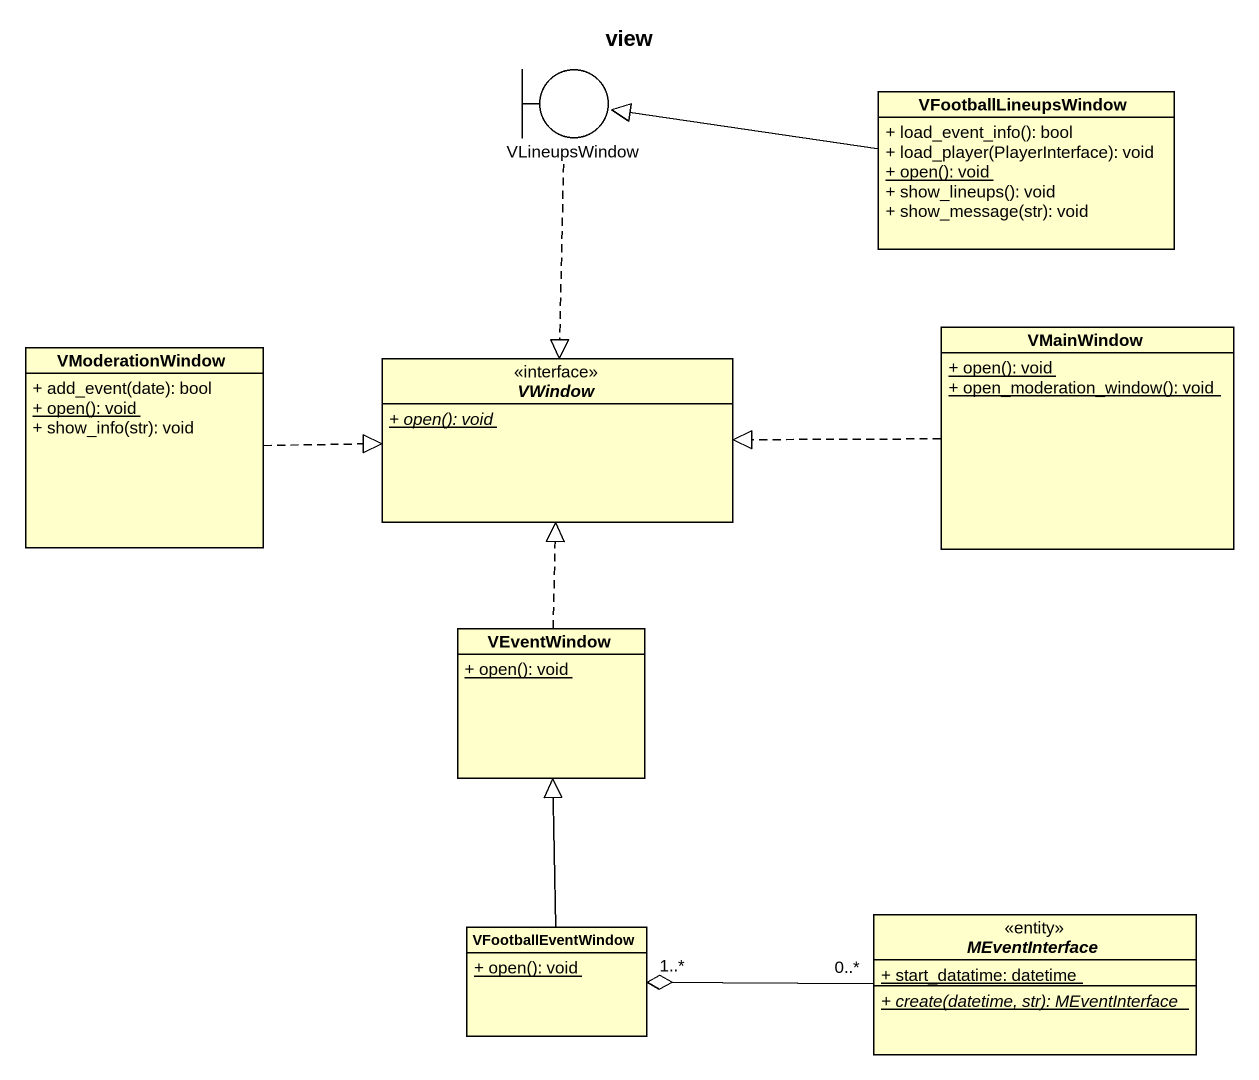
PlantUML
@startuml
title view
allowmixing
hide circle
hide empty members
skinparam classAttributeIconSize 0
boundary VLineupsWindow
class VFootballLineupsWindow {
  + load_event_info(): bool
  + load_player(PlayerInterface): void
  {static} + open(): void
  + show_lineups(): void
  + show_message(str): void
}
class VModerationWindow {
  + add_event(date): bool
  {static} + open(): void
  + show_info(str): void
}
interface VWindow {
  {static} {abstract} + open(): void
}
class VMainWindow {
  {static} + open(): void
  {static} + open_moderation_window(): void
}
class VEventWindow {
  {static} + open(): void
}
class VFootballEventWindow {
  {static} + open(): void
}
interface MEventInterface <<entity>> {
  {static} + start_datatime: datetime
  {static} {abstract} + create(datetime, str): MEventInterface
}
VLineupsWindow ..|> VWindow
VFootballLineupsWindow -left-|> VLineupsWindow
VModerationWindow .right.|> VWindow
VMainWindow .left.|> VWindow
VEventWindow .up.|> VWindow
VFootballEventWindow -up-|> VEventWindow
MEventInterface "0..*" -left-o "1..*" VFootballEventWindow
@enduml
